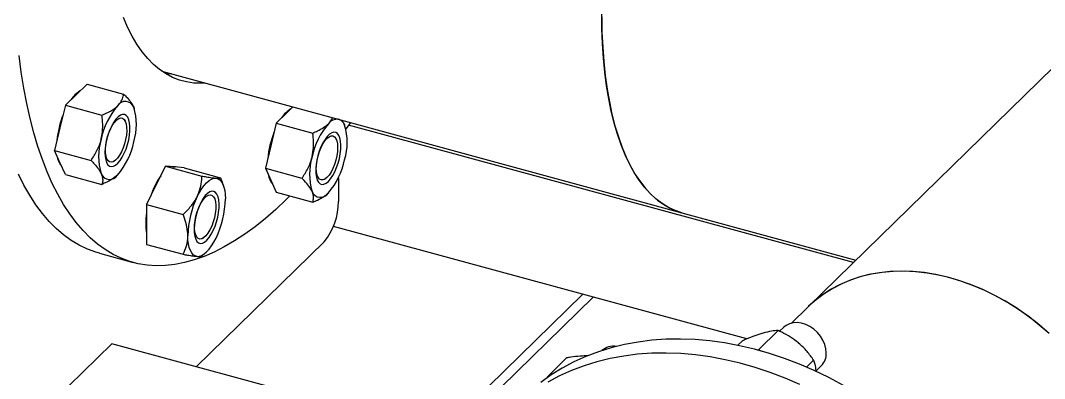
# Model space of a CAD drawing. Header units: inches. Extents: x 0.9 to 37.1, y -8.4 to 11.7.
# Drawn here: x 34.8212 to 34.995, y 1.8209 to 1.8816 of the extents above; entities that cross this region are included whole.
import ezdxf

# ---------------------------------------------------------------- set-up
doc = ezdxf.new("R2010")
doc.units = ezdxf.units.IN
doc.header["$MEASUREMENT"] = 0

msp = doc.modelspace()

# ---------------------------------------------------------------- linework, layer by layer
at = {"color": 7, "linetype": 'Continuous', "lineweight": 25}
for p, q in [((35.00327682262245, 1.880366911796379), (34.95486739948934, 1.833117830759003)), ((34.84519268322637, 1.87302496955654), (34.93338912998104, 1.849055065149875)), ((34.83248148965544, 1.870847987613411), (34.83064027048118, 1.86905090125415)), ((34.83248148965544, 1.870847987613411), (34.83867702285157, 1.869164174444922)), ((34.83064027048118, 1.86905090125415), (34.82879905130692, 1.867253814894889)), ((34.82879905130692, 1.867253814894889), (34.82787844171979, 1.863426616771192)), ((34.82879905130692, 1.867253814894889), (34.83499458450304, 1.865570001726399)), ((34.84052285031766, 1.866614506327713), (34.84051530441221, 1.866636335841361)), ((34.8674059970904, 1.866987866822037), (34.86642616144432, 1.866031517193206)), ((34.86642616144432, 1.866031517193206), (34.86458494227006, 1.864234430833945)), ((34.82787844171979, 1.863426616771192), (34.82695783213266, 1.859599418647496)), ((34.83896692819567, 1.864537123027573), (34.83890717974328, 1.864669426510076)), ((34.86458494227006, 1.864234430833945), (34.86366433268293, 1.860407232710249)), ((34.86458494227006, 1.864234430833945), (34.87078047546618, 1.862550617665456)), ((34.96253293767995, 1.840599631030974), (34.87686851162015, 1.863881386467414)), ((34.87475281915881, 1.861517738966629), (34.87469307070641, 1.861650042449133)), ((34.82695783213266, 1.859599418647496), (34.83315336532878, 1.857915605479007)), ((34.82787844171979, 1.857569306883061), (34.82695783213266, 1.859599418647496)), ((34.86366433268293, 1.860407232710249), (34.8627437230958, 1.856580034586553)), ((34.83702291065544, 1.857736322587032), (34.83714140775432, 1.857820182748042)), ((34.82879905130692, 1.855539195118626), (34.82787844171979, 1.857569306883061)), ((34.84576516766356, 1.856939887713315), (34.84417062508471, 1.853692705553081)), ((34.84576516766356, 1.856939887713315), (34.85196070085969, 1.855256074544826)), ((34.8473597102424, 1.85680535043291), (34.84576516766356, 1.856939887713315)), ((34.84895425282124, 1.856670813152505), (34.8473597102424, 1.85680535043291)), ((34.84746077940935, 1.856796822864544), (34.84740991011972, 1.85681064804747)), ((34.84895425282124, 1.856670813152505), (34.85514978601737, 1.854986999984015)), ((34.8627437230958, 1.856580034586553), (34.86893925629192, 1.854896221418064)), ((34.8627437230958, 1.856580034586553), (34.86366433268293, 1.854549922822118)), ((34.82879905130692, 1.855539195118626), (34.83499458450304, 1.853855381950137)), ((34.85514978601737, 1.854986999984015), (34.85536398296131, 1.85432823855604)), ((34.85564774750004, 1.85359736379373), (34.85539189997803, 1.854337503861414)), ((34.86366433268293, 1.854549922822118), (34.86458494227006, 1.852519811057683)), ((34.87280880161858, 1.854716938526089), (34.87292729871745, 1.854800798687099)), ((34.87513296938889, 1.854985885100033), (34.87513296938889, 1.85095983058423)), ((34.84417062508471, 1.853692705553081), (34.84257608250587, 1.850445523392846)), ((34.85409182537805, 1.85151998049359), (34.85403207692566, 1.851652283976093)), ((34.86458494227006, 1.852519811057683), (34.87078047546618, 1.850835997889194)), ((34.87320586388823, 1.852211540720477), (34.87321767040942, 1.852221632289615)), ((34.84257608250587, 1.850445523392846), (34.848771615702, 1.848761710224357)), ((34.84257608250587, 1.850445523392846), (34.84257608250587, 1.847063803952206)), ((34.93338912998104, 1.849055065149875), (34.96296150612629, 1.841017926972968)), ((34.84257608250587, 1.847063803952206), (34.84257608250587, 1.843682084511567)), ((34.94445917297749, 1.827654040905213), (34.87427860599967, 1.846727615222135)), ((34.85100720146674, 1.822947928458116), (34.87270226423821, 1.844122974815967)), ((34.85214780783782, 1.844719180053049), (34.85226630493669, 1.844803040214059)), ((34.83456750168502, 1.842179791932269), (34.84032543216469, 1.840614909805421)), ((34.84257608250587, 1.843682084511567), (34.848771615702, 1.841998271343078)), ((34.85193480942209, 1.841692335710487), (34.85255667662866, 1.842223873816576)), ((34.89246430092037, 1.811680777144807), (34.91659006884252, 1.835228266246431)), ((34.89425320138716, 1.811194592329432), (34.91837896930931, 1.834742081431056)), ((34.95486739948934, 1.833117830759002), (34.95201717510164, 1.830335924378931)), ((34.94647486741562, 1.825885369162183), (34.94974416584328, 1.829076304652557)), ((34.95071843887634, 1.829631997239139), (34.9500165604783, 1.828946942405575)), ((34.83669599773238, 1.826837406981112), (34.82697317712967, 1.817347636006023)), ((34.89934516470491, 1.809810705807243), (34.83669599773238, 1.826837406981112)), ((34.94291721480069, 1.826572436517129), (34.94370064201181, 1.827337085492257)), ((34.94618120344558, 1.82580085787082), (34.94647486741562, 1.825885369162183)), ((34.94647486741562, 1.825885369162183), (34.94677011315785, 1.825639919732007)), ((34.91059716604337, 1.821233029386696), (34.91386646447103, 1.824423964877069)), ((34.95458051651107, 1.822873846916234), (34.95578768967474, 1.824052084931576)), ((34.95615300223002, 1.822199875436834), (34.95708477625988, 1.823109315454835)), ((34.91055329128733, 1.821086256054299), (34.91059716604337, 1.821233029386696)), ((34.91059716604337, 1.821233029386696), (34.91076233055948, 1.82123103329589))]:
    msp.add_line(p, q, dxfattribs=at)
at = {"color": 7, "linetype": 'Continuous', "lineweight": 25, "flags": 128}
for points in [[(34.85253273785258, 1.871030099987484), (34.85190341279317, 1.870996915573789), (34.85062501725368, 1.871032877646496), (34.84938052423183, 1.871209780736696), (34.84817262902239, 1.871527241711688), (34.84700394765741, 1.871984573021691), (34.8458770112405, 1.872580784188925), (34.84479426046499, 1.873314583952764), (34.84375804032796, 1.874184383066321), (34.84277059505147, 1.875188297738398), (34.84183406322212, 1.876324153713366), (34.8409504731593, 1.877589490980113), (34.84012173852233, 1.878981569099878), (34.83934965416591, 1.880497373141439), (34.83863589225282, 1.882133620210777)], [(34.93338912998104, 1.849055065149875), (34.93229834294166, 1.849415714173185), (34.93116181135239, 1.849937309847981), (34.93006782292086, 1.850595781588863), (34.92901874698241, 1.851389703292667), (34.92801685560192, 1.85231735550177), (34.92706431865301, 1.853376729128055), (34.92616319911861, 1.854565529804144), (34.92531544862297, 1.855881182852492), (34.9245229032049, 1.857320838861563), (34.92378727934128, 1.858881379857019), (34.9231101702296, 1.86055942605456), (34.92249304233741, 1.862351343179784), (34.92193723222632, 1.864253250339219), (34.92144394365725, 1.866261028425467), (34.92101424498341, 1.868370329038278), (34.92064906683643, 1.87057658390222), (34.92034920011087, 1.872875014760539), (34.92011529425127, 1.875260643723804), (34.91994785584566, 1.877728304050905), (34.91984724752832, 1.880272651339064), (34.91981368719447, 1.882888175098623)], [(34.91981578507034, 1.8822279286294), (34.91986611989162, 1.879629673741886), (34.91998346182306, 1.877103987872073), (34.92016755672815, 1.87465634109314), (34.92041800589834, 1.872292034462978), (34.92073426691648, 1.870016188543269), (34.92111565483163, 1.867833732309498), (34.9215613436425, 1.865749392475883), (34.92207036808637, 1.86376768325837), (34.92264162572964, 1.861892896597843), (34.92327387935545, 1.860129092864736), (34.92396575964325, 1.858480092065177), (34.9247157681344, 1.856949465567702), (34.92552228047751, 1.855540528368471), (34.92638354994644, 1.854256331911718), (34.92729771122332, 1.853099657481009), (34.92826278443836, 1.852073010175594), (34.9292766794579, 1.851178613484927), (34.93033720041108, 1.850418404473078), (34.93144205044568, 1.849794029583485), (34.93258883670255, 1.849306841073126), (34.93338912998104, 1.849055065149875)], [(34.86689305261586, 1.851892516122516), (34.86627875842404, 1.851285442238542), (34.8645098080348, 1.849621137775574), (34.86274345382418, 1.848083766602136), (34.86098228816059, 1.846675585022427), (34.85922889579747, 1.845398659737101), (34.85748585007993, 1.8442548648101), (34.85575570916791, 1.843245878918208), (34.85404101228179, 1.842373182887357), (34.85234427597569, 1.841638057519316), (34.85066799044413, 1.841041581711936), (34.84901461586728, 1.840584630875718), (34.84738657880033, 1.840267875649025), (34.84578626861218, 1.840091780913833), (34.84421603397871, 1.84005660511345), (34.84267817943577, 1.840162399873213), (34.84117496199698, 1.840409009924723), (34.83970858784123, 1.840796073333722), (34.83828120907478, 1.841323022031283), (34.83689492057282, 1.841989082647526), (34.8355517569049, 1.842793277646648), (34.83425368934891, 1.84373442676159), (34.83300262299798, 1.844811148726246), (34.83180039396453, 1.846021863302651), (34.83064876668542, 1.847364793600209), (34.82954943133251, 1.848837968683523), (34.82850400133202, 1.850439226465007), (34.82751401099665, 1.852166216878058), (34.82658091327372, 1.854016405326094), (34.82570607761281, 1.85598707640243), (34.82489078795591, 1.858075337875509), (34.82413624085299, 1.860278124933652), (34.82344354370601, 1.862592204683091), (34.82281371314352, 1.865014180892683), (34.82224767352874, 1.867540498978357), (34.82174625560286, 1.870167451219946), (34.82131019526584, 1.872891182202782), (34.82094013249633, 1.875707694476051)], [(34.8467748073729, 1.872594982114332), (34.8461454823135, 1.872561797700637), (34.84591523052215, 1.872557878045542)], [(34.83579999308606, 1.857539742777067), (34.83601947689623, 1.857181294681448), (34.83629110716806, 1.856954926083644), (34.83660615348114, 1.856867912656644), (34.83695448998773, 1.856923051083587), (34.8373249208659, 1.857118569170064), (34.83770554016245, 1.857448182803902), (34.83808411446, 1.857901297931702), (34.83844847606913, 1.858463351060433), (34.83878691410793, 1.859116277340079), (34.83908855089938, 1.859839091182781), (34.83934369158879, 1.860608560756903), (34.83954413574449, 1.861399954677211), (34.83968344092638, 1.862187836891944), (34.83975712975131, 1.862946884218449), (34.83976283379978, 1.863652700251107), (34.83970036973901, 1.864282599481881), (34.83957174521531, 1.864816336431209), (34.83938109432668, 1.865236756354382), (34.83913454474958, 1.865530346609146), (34.83884002079025, 1.865687670963144), (34.83850698869109, 1.865703672882194), (34.8381461523778, 1.86557783805145), (34.83776910942636, 1.86531421090591), (34.83738797830748, 1.864921264638944), (34.83701500888891, 1.864411628866891), (34.83666218871465, 1.863801683702793), (34.83634085771538, 1.863111033286089), (34.83606134373385, 1.862361875689441), (34.83583263057937, 1.861578289454415), (34.83566206928093, 1.860785459687341), (34.835555141819, 1.860008868589275), (34.83551528493018, 1.85927347643709), (34.83554377964768, 1.858602919339641), (34.83563971012783, 1.858018749553775), (34.83579999308606, 1.857539742777067)], [(34.83896580646111, 1.864539601788239), (34.83911186252584, 1.864090100328631), (34.83919222429091, 1.8635355210024), (34.83920380349876, 1.862897175982042), (34.83914615516692, 1.8621995965087), (34.83902149468846, 1.86146959017033), (34.83883461269565, 1.860735210701121), (34.83859269095868, 1.860024679892231), (34.83830502639421, 1.859365303044174), (34.83798267379014, 1.85878241963944), (34.83763802097628, 1.858298429560388), (34.83728431276697, 1.857931932274329), (34.83693514197033, 1.857697012066434), (34.83660392702426, 1.857602696788548), (34.83630339633338, 1.857652610923907), (34.83604509912363, 1.857844836300281), (34.8358389616119, 1.858171985804256), (34.83569290554717, 1.858621487263865), (34.8356125437821, 1.859176066590095), (34.83560096457425, 1.859814411610454), (34.83565861290609, 1.860511991083795), (34.83578327338455, 1.861241997422165), (34.83597015537736, 1.861976376891374), (34.83621207711434, 1.862686907700265), (34.8364997416788, 1.863346284548321), (34.83682209428287, 1.863929167953055), (34.83716674709673, 1.864413158032108), (34.83752045530605, 1.864779655318166), (34.83786962610269, 1.865014575526061), (34.83820084104875, 1.865108890803947), (34.83850137173962, 1.865058976668588), (34.83875966894938, 1.864866751292215), (34.83896580646111, 1.864539601788239)], [(34.87718544564988, 1.864330022251806), (34.87680180768016, 1.863787516264138), (34.87641328746844, 1.863244568237033)], [(34.87342780490759, 1.854364949242398), (34.87380757167599, 1.85479839008536), (34.87417513242797, 1.855343453452438), (34.87451867345855, 1.855982620558537), (34.87482715307632, 1.856695348046956), (34.87509065649257, 1.857458728269784), (34.87530071449068, 1.858248225558548), (34.87545057563375, 1.859038464820787), (34.87553542326134, 1.859804047116401), (34.87555253030089, 1.860520366000486), (34.87550134691806, 1.861164398394719), (34.87538351818891, 1.861715444568036), (34.87520283122573, 1.862155793443026), (34.87496509345618, 1.862471291844526), (34.8746779459678, 1.862651799394319), (34.87435061791713, 1.862691514431232), (34.87399362989704, 1.862589160481301), (34.87361845579622, 1.862348027284695), (34.87323715401897, 1.861975865060757), (34.87286197991816, 1.86148463540958), (34.87250499189806, 1.860890126856339), (34.87217766384739, 1.860211447395098), (34.87189051635901, 1.859470410342161), (34.87165277858946, 1.858690833238136), (34.87147209162628, 1.857897772332584), (34.87135426289713, 1.857116717255544), (34.87130307951431, 1.856372771759845), (34.87132018655385, 1.85568984686584), (34.87140503418145, 1.855089892341534), (34.87155489532451, 1.854592191218983), (34.87176495332263, 1.854212740021774), (34.87202845673887, 1.853963734623601), (34.87233693635665, 1.853853178262843), (34.87268047738722, 1.853884624311901), (34.8730480381392, 1.854057062068883), (34.87342780490759, 1.854364949242398)], [(34.87318827499964, 1.861652129288593), (34.8735404685761, 1.861932170394733), (34.87387912755093, 1.862074028435257), (34.87419123744965, 1.862072251885222), (34.87446480406388, 1.861926909016451), (34.87468931438206, 1.86164358527388), (34.87485614059857, 1.861233168630047), (34.87495887167545, 1.86071143116641), (34.87499355971505, 1.860098422961104), (34.87495887167545, 1.859417701575678), (34.87485614059857, 1.858695426751222), (34.87468931438206, 1.857959355104184), (34.87446480406388, 1.857237773455164), (34.87419123744965, 1.856558411782268), (34.87387912755093, 1.855947377573595), (34.8735404685761, 1.855428152531111), (34.87318827499964, 1.855020690182015), (34.87283608142318, 1.854740649075875), (34.87249742244835, 1.854598791035351), (34.87218531254963, 1.854600567585386), (34.87191174593541, 1.854745910454157), (34.87168723561722, 1.855029234196728), (34.87152040940072, 1.855439650840561), (34.87141767832384, 1.855961388304198), (34.87138299028423, 1.856574396509505), (34.87141767832384, 1.85725511789493), (34.87152040940072, 1.857977392719386), (34.87168723561722, 1.858713464366425), (34.87191174593541, 1.859435046015444), (34.87218531254963, 1.86011440768834), (34.87249742244835, 1.860725441897014), (34.87283608142318, 1.861244666939497), (34.87318827499964, 1.861652129288593)], [(34.82773103869951, 1.857609367865509), (34.82752830323058, 1.858181274879724), (34.82744864972268, 1.858517076493314)], [(34.82814780544673, 1.856975310819362), (34.82799263775354, 1.857157332710444), (34.82773103869951, 1.857609367865509)], [(34.84695643400722, 1.856839376296285), (34.84700645287536, 1.856844737149038), (34.84740965399432, 1.856810717623489), (34.84740991011972, 1.85681064804747)], [(34.83456750168502, 1.842179791932269), (34.83395065736156, 1.84236095546057), (34.83252327859511, 1.842887904158131), (34.83113699009316, 1.843553964774374), (34.82979382642523, 1.844358159773496), (34.82849575886924, 1.845299308888439), (34.82724469251831, 1.846376030853094), (34.82604246348485, 1.847586745429499), (34.82489083620575, 1.848929675727058), (34.82379150085284, 1.850402850810371), (34.82274607085235, 1.852004108591856), (34.82175608051698, 1.853731099004906), (34.82082298279405, 1.855581287452942)], [(34.851172268548, 1.851789808886833), (34.85154640107259, 1.852493843260662), (34.85194141515157, 1.853125667283772), (34.85235055198454, 1.853674470271952), (34.85276681112684, 1.854130862053919), (34.85318307026914, 1.854487033639747), (34.8535922071021, 1.854736890834853), (34.85398722118109, 1.854876158513355), (34.85436135370568, 1.854902453766662)], [(34.85436135370568, 1.854902453766662), (34.85470820316466, 1.854815326675699), (34.85502183486762, 1.85461626800915), (34.85529688248916, 1.854308683715987), (34.85552863988823, 1.853897836648745), (34.85571314163146, 1.853390756514654), (34.85584723084288, 1.852796119595397), (34.85592861321891, 1.852124100293527), (34.85595589628453, 1.851386197045617)], [(34.85170337762342, 1.843852600259718), (34.85204935510625, 1.843895897342583), (34.85241839221592, 1.844079895853413), (34.85279862779606, 1.844398681928674), (34.85317784076228, 1.84484200952161), (34.85354384289781, 1.845395629718613), (34.85388487059288, 1.84604174871103), (34.85418996293677, 1.846759599702818), (34.85444931401052, 1.847526110372449), (34.85465458805722, 1.848316644436315), (34.8547991874001, 1.849105793479151), (34.85487846449732, 1.849868193601404), (34.85488987131774, 1.850579340635842), (34.85483304123676, 1.851216377731642), (34.85470980081995, 1.851758829992391), (34.85452411111571, 1.852189262556097), (34.85428194034391, 1.852493840966002), (34.85399107207242, 1.852662775821402), (34.85366085504682, 1.852690637417045), (34.85330190271401, 1.852576530258323), (34.85292575209731, 1.852324121843206), (34.85254449298704, 1.851941524785836), (34.85217037936471, 1.851441036070439), (34.85181543554996, 1.850838741816133), (34.85149106972904, 1.85015400025582), (34.85120770728634, 1.849408819546655), (34.8509744557239, 1.848627150409768), (34.85079881193887, 1.847834116334377), (34.85068642126701, 1.847055206088178), (34.85064089603701, 1.846315454487371), (34.85066369946719, 1.845638637757077), (34.85075409863656, 1.845046509343893), (34.85090918804144, 1.844558100742225), (34.85112398298074, 1.844189109806394), (34.85139157976838, 1.843951396208684), (34.85170337762342, 1.843852600259718)], [(34.85342992357658, 1.852091155240138), (34.85371758814105, 1.851993317259446), (34.85395950987803, 1.851755032514043), (34.85414639187084, 1.851385458153062), (34.8542710523493, 1.850898796711938), (34.85432870068114, 1.850313750316928), (34.85431712147329, 1.849652801972896), (34.85423675970822, 1.848941351554039), (34.85409070364349, 1.848206739700967), (34.85388456613176, 1.847477197135219), (34.85362626892201, 1.846780759768464), (34.85332573823113, 1.846144191298141), (34.85299452328506, 1.845591954693571), (34.85264535248842, 1.845145272097771), (34.85229164427911, 1.844821309272395), (34.85194699146524, 1.844632515927141), (34.85162463886118, 1.844586147284392), (34.85133697429671, 1.844683985265084), (34.85109505255974, 1.844922270010487), (34.85090817056693, 1.845291844371467), (34.85078351008847, 1.845778505812592), (34.85072586175663, 1.846363552207602), (34.85073744096448, 1.847024500551634), (34.85081780272955, 1.847735950970491), (34.85096385879428, 1.848470562823563), (34.85116999630601, 1.849200105389311), (34.85142829351577, 1.849896542756066), (34.85172882420663, 1.850533111226389), (34.8520600391527, 1.851085347830959), (34.85240920994934, 1.851532030426759), (34.85276291815866, 1.851855993252135), (34.85310757097253, 1.852044786597388), (34.85342992357658, 1.852091155240138)], [(34.851172268548, 1.841644650564914), (34.85082541908901, 1.841731777655877), (34.85051178738605, 1.841930836322426), (34.85023673976451, 1.84223842061559), (34.85000498236545, 1.842649267682831), (34.84982048062221, 1.843156347816922), (34.84968639141079, 1.843750984736179), (34.84960500903476, 1.844423004038049), (34.84957772596915, 1.845160907285959)], [(34.851172268548, 1.841644650564914), (34.85154640107259, 1.841670945818221), (34.85194141515157, 1.841810213496723), (34.85235055198454, 1.842060070691829), (34.85276681112684, 1.842416242277657), (34.85318307026914, 1.842872634059624), (34.8535922071021, 1.843421437047804), (34.85398722118109, 1.844053261070914), (34.85436135370568, 1.844757295444743)], [(34.99535374374479, 1.828923584510084), (34.99365290051558, 1.830361440696409), (34.99189046594949, 1.831707287076831), (34.99007383230956, 1.832955478703914), (34.98821061918862, 1.834100780228196), (34.98630864155, 1.835138387857065), (34.9843758769489, 1.836063949503531), (34.98242043207173, 1.836873583040393), (34.9804505087339, 1.837563892583231), (34.97847436947846, 1.838131982733922), (34.97650030292021, 1.838575470724948), (34.97453658898034, 1.838892496413552), (34.97259146415753, 1.839081730083822), (34.9706730869813, 1.839142378023983), (34.96878950379219, 1.839074185855495), (34.96694861499268, 1.838877439600012), (34.96515814191017, 1.838552964479704), (34.96342559441098, 1.838102121455989), (34.96175823940143, 1.837526801521185), (34.96016307034789, 1.83682941776704), (34.95864677794372, 1.836012895263374), (34.95721572204621, 1.835080658789331), (34.95587590500113, 1.834036618468657), (34.95486739948934, 1.833117830759002)], [(34.97896853386987, 1.838001557434243), (34.97699317196081, 1.838476390918923), (34.97502609540609, 1.838825177676321), (34.97307555480837, 1.839046454773563), (34.9711497314128, 1.839139294097606), (34.96925670279196, 1.83910330624806), (34.96740440896576, 1.838938642170472), (34.96560061909823, 1.838645992523209), (34.96385289891091, 1.838226584780594), (34.96216857894969, 1.837682178084455), (34.96055472383779, 1.837015055865669), (34.95901810264441, 1.836228016266665), (34.95756516049286, 1.835324360405034), (34.95620199152745, 1.834307878527504), (34.95493431335257, 1.833182834112322), (34.95486739948934, 1.833117830759003)], [(34.99576848879006, 1.828550442548822), (34.99408416882882, 1.830010373394665), (34.99233644864152, 1.831379766932871), (34.99053265877398, 1.832652879451044), (34.98868036494778, 1.833824371072843), (34.98678733632693, 1.834889328155286), (34.98486151293136, 1.83584328389827), (34.98291097233365, 1.836682237079885), (34.98094389577893, 1.837402668838931), (34.97896853386987, 1.838001557434243)], [(34.95793215890389, 1.825275238858193), (34.95786738628574, 1.825990350428802), (34.95767515027656, 1.826717685344538), (34.95736162949986, 1.827433866462756), (34.95693690077135, 1.828115875133042), (34.95641461522183, 1.828741791035573), (34.95581155953862, 1.829291496718236), (34.95514711642757, 1.829747324188092), (34.95444264163696, 1.830094622775203), (34.95372077756622, 1.830322230017222), (34.95300472552052, 1.830422830430114), (34.95231750000179, 1.830393190633834), (34.95168118900365, 1.830234263275823), (34.95111624408514, 1.829951156412132), (34.95071843887634, 1.829631997239139)], [(34.96083895051908, 1.81978070749417), (34.95838043894449, 1.821092688507753), (34.95589165637745, 1.822292363238943), (34.9533788896987, 1.823376701205253), (34.95084848637499, 1.82434296327487), (34.94830683842469, 1.825188708585948), (34.94576036627112, 1.82591180071243), (34.94321550252395, 1.826510413060849), (34.94067867572986, 1.826983033484461), (34.93815629413348, 1.827328468103058), (34.93565472948968, 1.827545844318813), (34.93318030096781, 1.82763461302054), (34.9307392591891, 1.827594549970795), (34.9283377704369, 1.827425756372318), (34.92598190108026, 1.827128658612387), (34.92367760224961, 1.82670400718573), (34.9214306948038, 1.826152874798704), (34.91924685462602, 1.825476653659551), (34.9171315982861, 1.824677051961556), (34.91509026910514, 1.823756089568004), (34.9131280236578, 1.82271609290983), (34.91124981874639, 1.821559689108851), (34.90946039887952, 1.820289799341431)], [(34.95346095122677, 1.819919920495171), (34.95094818454803, 1.821004258461481), (34.94841778122431, 1.821970520531098), (34.94587613327401, 1.822816265842176), (34.94332966112044, 1.823539357968658), (34.94078479737327, 1.824137970317077), (34.93824797057918, 1.824610590740689), (34.93572558898281, 1.824956025359286), (34.933224024339, 1.825173401575041), (34.93074959581713, 1.825262170276768), (34.92830855403842, 1.825222107227022), (34.92590706528623, 1.825053313628545), (34.92355119592958, 1.824756215868615), (34.92124689709894, 1.824331564441958), (34.91899998965312, 1.823780432054932), (34.91681614947534, 1.823104210915778), (34.91470089313542, 1.822304609217784), (34.91265956395446, 1.821383646824232), (34.91069731850712, 1.820343650166058)]]:
    msp.add_lwpolyline(points, dxfattribs=at)
at = {"color": 7, "linetype": 'Continuous', "lineweight": 25}
for centre, radius, start, end in [((34.83351883968569, 1.865813198885293), 0.004466088912610217, 120.0002920080704, 148.2152563415178), ((34.84690625007929, 1.859108466908824), 0.0122662989574045, 139.0487430266389, 168.6441720809416), ((34.83896676301002, 1.866367002965126), 0.001537916961766967, 20.87379349703001, 149.4805509204658), ((34.83083502072191, 1.863986324238662), 0.01000687064907251, 342.9824618187737, 17.01753818122699), ((34.86939255848309, 1.86269737862078), 0.004593603552576205, 120.3475707549405, 148.2624964831173), ((34.84362495879829, 1.85966759344793), 0.01634378670644155, 158.5396075240941, 174.3676530871595), ((34.87496852724703, 1.862945902668115), 0.001942330265646334, 84.0423199757386, 142.4887660700263), ((34.87469349575273, 1.863375000890997), 0.001584123422459982, 19.18578677899457, 68.69185606344445), ((34.88269214104241, 1.856089082847885), 0.01226629895739055, 139.0487430266127, 168.6441720809507), ((34.86662091168505, 1.860966940177719), 0.01000687064906911, 342.9824618187691, 17.01753818123291), ((34.84444880716701, 1.858595065160878), 0.01000687064907316, 162.9824618187701, 197.0175381812226), ((34.87955856192463, 1.856612612198468), 0.01649429269158893, 158.6546413395762, 174.2949554922104), ((34.82837757780964, 1.863472922490716), 0.01226629895739719, 319.0487430266222, 348.644172080944), ((34.88023469813015, 1.855575681099935), 0.01000687064908505, 162.982461818791, 197.0175381812018), ((34.86416346877277, 1.860453538429772), 0.01226629895739788, 319.0487430266278, 348.6441720809489), ((34.8363170648789, 1.856214386434415), 0.001537916961766967, 200.8737934970307, 329.4805509204652), ((34.85522588803641, 1.848094152590843), 0.01254551929254671, 144.8475803231575, 162.8453347844188), ((34.86621313588988, 1.855919009262533), 0.003008244880495854, 188.0509729611979, 220.7354527769927), ((34.87210295584204, 1.853195002373472), 0.00153791696176754, 200.8737934970404, 329.4805509204438), ((34.86542732666295, 1.844854610398286), 0.01585256004361073, 154.0567120876615, 178.8928847441223), ((34.8401062955907, 1.851692493933296), 0.01585256004363799, 334.0567120876835, 358.892884744101), ((34.86459774080318, 1.850854895245491), 0.01053575117294726, 320.2857092352137, 0.5706713590413511), ((34.85331063844307, 1.847247734801295), 0.01087790926441739, 170.6879156484491, 189.3120843515516), ((34.92184137386927, 1.823370150658873), 0.003056400319341004, 80.94550565309629, 131.1523742125352), ((34.95497487907708, 1.825183502849298), 0.002958702328611835, 315.4889887968481, 1.776768348957034)]:
    msp.add_arc(centre, radius, start, end, dxfattribs=at)
for points, knots in [([(34.83764191394446, 1.867148004587902), (34.83786884602897, 1.867407727003314), (34.83833091073627, 1.867936557301229), (34.83857972312096, 1.868630314833072), (34.8386550518823, 1.869043625158183), (34.83867702285157, 1.869164174444922)], [0, 0, 0, 0, 0.4060446745436683, 0.8267623950146947, 1, 1, 1, 1]), ([(34.83867702285157, 1.869164174444922), (34.83887473183689, 1.86895974332922), (34.83934249261478, 1.868476078626006), (34.8399764852113, 1.867709622050685), (34.84026012477988, 1.867182089677073), (34.84040374270585, 1.866914979182728)], [0, 0, 0, 0, 0.2654708005954852, 0.6280788300799381, 1, 1, 1, 1]), ([(34.83499458450304, 1.865570001726399), (34.83549245059381, 1.865791809335525), (34.83650631768054, 1.866243503955122), (34.83730490459207, 1.866820971041984), (34.83763302548527, 1.867139379235795), (34.83764191394446, 1.867148004587902)], [0, 0, 0, 0, 0.4841952181635592, 0.9860273763411892, 1, 1, 1, 1]), ([(34.84040374270585, 1.866914979182728), (34.84042554781558, 1.866868383567378), (34.84046964244182, 1.866774157201676), (34.8404871834689, 1.866688095306604), (34.84049605033196, 1.866644591637451)], [0, 0, 0, 0, 0.4945071902419103, 1, 1, 1, 1]), ([(34.83488008518307, 1.861523720104945), (34.83497823247983, 1.862067436426506), (34.83517807377618, 1.863174517091283), (34.83512179969857, 1.864541045822703), (34.83502331059646, 1.865337656185508), (34.83499458450304, 1.865570001726399)], [0, 0, 0, 0, 0.4060446745436597, 0.8267623950146837, 1, 1, 1, 1]), ([(34.8734278049076, 1.864128620526958), (34.87346874113247, 1.864169863645635), (34.87373744213089, 1.864440579062131), (34.87401321803328, 1.864782238311957), (34.87412726769045, 1.865095533194343), (34.87414901032776, 1.865155260309419)], [0, 0, 0, 0, 0.1269929801949351, 0.8335683291803606, 1, 1, 1, 1]), ([(34.87564902665603, 1.864747588012859), (34.87585171524976, 1.864466978696456), (34.87606199401984, 1.864175861269273), (34.87618518692491, 1.863905359108434), (34.87618963366899, 1.863895595121785)], [0, 0, 0, 0, 0.9639042194011251, 1, 1, 1, 1]), ([(34.87078047546618, 1.862550617665456), (34.87105612888953, 1.862670220549769), (34.87170829884289, 1.86295318967287), (34.87264959975351, 1.863464288555968), (34.87316621977068, 1.863905312613006), (34.8734278049076, 1.864128620526958)], [0, 0, 0, 0, 0.265470800595484, 0.6280788300799375, 1, 1, 1, 1]), ([(34.83315336532878, 1.857915605479007), (34.83350813384649, 1.858452969291962), (34.83423059341983, 1.859547270538136), (34.83471082000861, 1.860826780103797), (34.8348756208957, 1.861505338648416), (34.83488008518307, 1.861523720104945)], [0, 0, 0, 0, 0.4841952181635649, 0.9860273763411919, 1, 1, 1, 1]), ([(34.87066597614621, 1.858504336044001), (34.87076412344297, 1.859048052365563), (34.87096396473931, 1.860155133030339), (34.8709076906617, 1.86152166176176), (34.8708092015596, 1.862318272124564), (34.87078047546618, 1.862550617665456)], [0, 0, 0, 0, 0.4060446745436654, 0.8267623950146953, 1, 1, 1, 1]), ([(34.83315336532878, 1.857915605479007), (34.83335107431411, 1.857711174363306), (34.833818835092, 1.857227509660092), (34.83445282768852, 1.856461053084771), (34.8347364672571, 1.855933520711159), (34.83488008518307, 1.855666410216813)], [0, 0, 0, 0, 0.2654708005954927, 0.6280788300799416, 1, 1, 1, 1]), ([(34.86893925629192, 1.854896221418064), (34.86929402480963, 1.855433585231018), (34.87001648438297, 1.856527886477192), (34.87049671097175, 1.857807396042854), (34.87066151185883, 1.858485954587473), (34.87066597614621, 1.858504336044001)], [0, 0, 0, 0, 0.4841952181635635, 0.9860273763411905, 1, 1, 1, 1]), ([(34.83488008518307, 1.855666410216813), (34.83490023156555, 1.855620337079779), (34.83503247026373, 1.855317917939768), (34.83515764431586, 1.854786441474913), (34.83511983264756, 1.854246620645437), (34.83502559504474, 1.853952249843235), (34.83499458450304, 1.853855381950137)], [0, 0, 0, 0, 0.06625438873007913, 0.4348867160202413, 0.8140395284738233, 1, 1, 1, 1]), ([(34.83764191394446, 1.85543338481164), (34.83735370687798, 1.855190315623363), (34.83676687794145, 1.854695393569578), (34.83579534447696, 1.854198056141188), (34.83517540178452, 1.853932760212882), (34.83499458450304, 1.853855381950137)], [0, 0, 0, 0, 0.4060446745436643, 0.8267623950146944, 1, 1, 1, 1]), ([(34.851172268548, 1.851789808886833), (34.85136469285263, 1.8522523863263), (34.85175649500873, 1.853194257149169), (34.85192355972222, 1.854368570829995), (34.85195231412742, 1.855055669911425), (34.85196070085969, 1.855256074544826)], [0, 0, 0, 0, 0.4060446745436658, 0.8267623950146945, 1, 1, 1, 1]), ([(34.85196070085969, 1.855256074544826), (34.85221546913381, 1.855212134358136), (34.85281822679752, 1.855108176028303), (34.85367718469355, 1.854974480405156), (34.85413137778767, 1.854926664732103), (34.85436135370568, 1.854902453766662)], [0, 0, 0, 0, 0.2654708005954838, 0.6280788300799394, 1, 1, 1, 1]), ([(34.85436135370568, 1.854902453766662), (34.85439687175732, 1.854899616595508), (34.85463000844655, 1.85488099370773), (34.85494353618674, 1.854879300543986), (34.85511400960761, 1.854925324160887), (34.85514092803508, 1.854971729492846), (34.85514978601737, 1.854986999984015)], [0, 0, 0, 0, 0.06625438873007891, 0.4348867160202372, 0.8140395284738178, 1, 1, 1, 1]), ([(34.87066597614621, 1.85264702615587), (34.87050655386747, 1.852939346675587), (34.8701819483419, 1.853534551164514), (34.8695155013397, 1.854305532415818), (34.86906937651071, 1.854762839651914), (34.86893925629192, 1.854896221418064)], [0, 0, 0, 0, 0.4060446745436607, 0.8267623950146855, 1, 1, 1, 1]), ([(34.87078047546618, 1.850835997889194), (34.87084904883778, 1.851094026465825), (34.87098869338433, 1.851619482378839), (34.8708321993276, 1.852277533074907), (34.87067036020248, 1.852637280953996), (34.87066597614621, 1.85264702615587)], [0, 0, 0, 0, 0.4841952181635589, 0.9860273763411888, 0.9999999999999999, 0.9999999999999999, 0.9999999999999999, 0.9999999999999999]), ([(34.848771615702, 1.848761710224357), (34.84923113891362, 1.849208917604155), (34.85016692359247, 1.850119622011884), (34.85088020611262, 1.85119855353457), (34.85116456554206, 1.851774214811967), (34.851172268548, 1.851789808886833)], [0, 0, 0, 0, 0.4841952181635599, 0.9860273763411896, 1, 1, 1, 1]), ([(34.87078047546618, 1.850835997889194), (34.87105612888953, 1.850955600773506), (34.87170829884289, 1.851238569896607), (34.87264959975351, 1.851749668779705), (34.87316621977068, 1.852190692836743), (34.87342780490759, 1.852414000750696)], [0, 0, 0, 0, 0.2654708005954849, 0.6280788300799389, 1, 1, 1, 1]), ([(34.84957772596915, 1.845160907285959), (34.84954708847816, 1.845642305249721), (34.84948470636355, 1.846622497229639), (34.84912334582364, 1.847841396045684), (34.8488510388581, 1.848553896755514), (34.848771615702, 1.848761710224357)], [0, 0, 0, 0, 0.4060446745436617, 0.8267623950146836, 1, 1, 1, 1]), ([(34.848771615702, 1.841998271343078), (34.84898328664665, 1.842466390908216), (34.84941433870659, 1.843419681418554), (34.84957620497262, 1.844545137909708), (34.8495776858536, 1.845144666665529), (34.84957772596915, 1.845160907285959)], [0, 0, 0, 0, 0.4841952181635644, 0.9860273763411921, 1, 1, 1, 1]), ([(34.848771615702, 1.841998271343078), (34.84902638397612, 1.841954331156388), (34.84962914163984, 1.841850372826555), (34.85048809953587, 1.841716677203408), (34.85094229262999, 1.841668861530355), (34.851172268548, 1.841644650564914)], [0, 0, 0, 0, 0.2654708005954903, 0.628078830079938, 1, 1, 1, 1]), ([(34.851172268548, 1.841644650564914), (34.85120780555375, 1.841641808782539), (34.85144106665577, 1.841623155627203), (34.85175024145565, 1.841622521461224), (34.85190520064074, 1.841657396941248), (34.85192928761118, 1.841689568627829), (34.85193087286104, 1.841691685961839)], [0, 0, 0, 0, 0.07880382678401526, 0.517259884164762, 0.9682291426540409, 1, 1, 1, 1]), ([(34.94714777732892, 1.828621872552567), (34.94670889372907, 1.828484442720895), (34.94581526679863, 1.828204616820192), (34.94462318153625, 1.827730317126455), (34.94390895797952, 1.827425879984242), (34.94370064201181, 1.827337085492257)], [0, 0, 0, 0, 0.4060446745436639, 0.8267623950146942, 1, 1, 1, 1]), ([(34.94974416584328, 1.829076304652557), (34.94938616554657, 1.829050153006681), (34.94865712469684, 1.828996897134251), (34.9476975696468, 1.828779540653356), (34.94716227783623, 1.828626030972712), (34.94714777732892, 1.828621872552567)], [0, 0, 0, 0, 0.4841952181635564, 0.9860273763411929, 1, 1, 1, 1]), ([(34.95319130116037, 1.826979372272227), (34.95275241756054, 1.827315013790749), (34.9518587906301, 1.827998425747899), (34.95066670536771, 1.82864481481848), (34.94995248181097, 1.828978871187694), (34.94974416584328, 1.829076304652557)], [0, 0, 0, 0, 0.4060446745436601, 0.8267623950146838, 1, 1, 1, 1]), ([(34.95578768967474, 1.824052084931576), (34.95542968937804, 1.824551580478036), (34.9547006485283, 1.825568765829508), (34.95374109347826, 1.8265208576225), (34.9532058016677, 1.826967279169394), (34.95319130116037, 1.826979372272227)], [0, 0, 0, 0, 0.484195218163557, 0.9860273763411861, 1, 1, 1, 1]), ([(34.91749883660152, 1.824791838415791), (34.91706451697156, 1.824782395682955), (34.91612453390965, 1.824761959100512), (34.91487388553337, 1.824595008553998), (34.91409394729201, 1.824462587752442), (34.91386646447103, 1.824423964877069)], [0, 0, 0, 0, 0.37826180079381, 0.8186590271320381, 1, 1, 1, 1]), ([(34.95578768967474, 1.824052084931576), (34.95584965961361, 1.823825924839577), (34.95599627463349, 1.823290851431596), (34.95612920139749, 1.822677540868018), (34.95615109624963, 1.822238127079484), (34.95615300223002, 1.822199875436834)], [0, 0, 0, 0, 0.4006173618950909, 0.9478228242215859, 1, 1, 1, 1])]:
    msp.add_open_spline(points, degree=3, knots=knots, dxfattribs=at)

doc.saveas('drawing.dxf')
